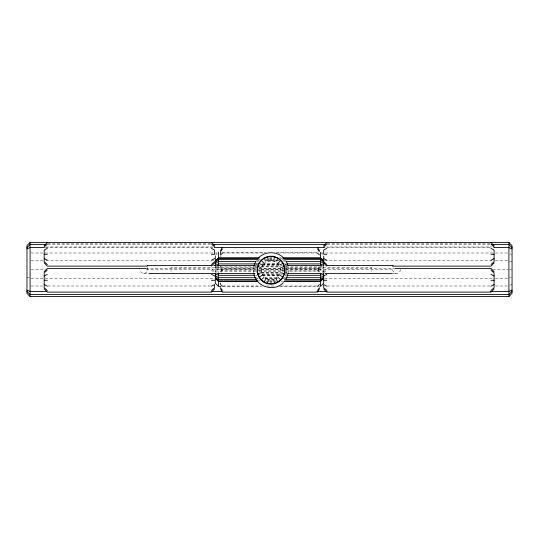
<?xml version="1.0" encoding="UTF-8"?>
<svg xmlns="http://www.w3.org/2000/svg" width="539" height="539" viewBox="0 0 539 539"><rect width="100%" height="100%" fill="white"/><g stroke="black" fill="none" stroke-linecap="round" stroke-linejoin="round"><path stroke-width="0.4" stroke-dasharray="2.69 2.02" d="M254.044 265.612L253.445 270.16L253.741 272.431M288.17 273.185L288.567 270.16L288.17 267.128M220.572 271.69L222.391 268.449L255.796 268.449M221.03 272.141L222.391 270.032M317.592 269.433L319.405 266.63L319.405 267.782L317.592 271.023L285.859 271.023M323.69 271.69L326.816 268.449L394.157 268.449M215.31 255.351L217.399 253.256M323.69 272.842L326.816 270.032M266.205 261.839C259.946 265.201 259.946 275.112 266.205 278.474M510.17 285.225L512.05 284.066M509.705 277.956L511.268 277.444M215.31 267.445L217.662 266.859M322.12 272.155L323.69 271.764M47.755 243.325L211.012 243.325M327.146 243.325L490.402 243.325M47.755 244.457L211.012 244.457M327.146 244.457L490.402 244.457M46.071 246.97L212.696 246.97M325.462 246.97L492.087 246.97M45.229 247.59L213.538 247.59M327.146 247.59L490.402 247.59M221.792 252.212L266.151 252.212M276.197 252.212L318.044 252.212M30.925 253L44.387 253M45.229 253L217.743 253M222.796 253L263.187 253M278.333 253L494.613 253M495.456 253L508.917 253M279.546 257.777L281.217 257.777M268.665 258.343L272.849 258.343M280.381 258.343L282.052 258.343M257.783 259.609L260.29 259.609M266.151 259.609L268.665 259.609M269.5 259.609L275.362 259.609M282.052 259.609L283.73 259.609M264.878 260.694L275.8 260.694M276.642 260.694L279.162 260.694M30.925 260.788L42.702 260.788M46.071 260.788L213.538 260.788M256.456 260.788L258.983 260.788M266.556 260.788L278.333 260.788M283.386 260.788L285.913 260.788M324.619 260.788L494.613 260.788M495.456 260.788L508.075 260.788M256.948 261.509L258.619 261.509M275.362 261.509L266.987 261.509C272.107 258.861 278.899 262.129 280.287 267.674M283.73 261.509L285.401 261.509M256.106 263.908L257.783 263.908M262.803 263.908L279.546 263.908M255.641 263.962L257.319 263.962M262.358 263.962L280.004 263.962M284.201 263.962L285.886 263.962M255.641 264.312L257.319 264.312M262.358 264.312L280.004 264.312M285.043 264.312L286.721 264.312M262.358 264.905L280.004 264.905M285.043 264.905L286.721 264.905M255.021 265.559L256.679 265.559M285.353 265.559L287.011 265.559M257.319 265.794L282.524 265.794M255.27 266.664L256.948 266.664M261.132 266.664L280.381 266.664M285.401 266.664L287.078 266.664M215.31 266.926L255.641 266.926M261.516 266.926L280.004 266.926M285.886 266.926L323.69 266.926M257.373 267.438L171.025 267.438L171.025 271.521M285.427 267.438L371.775 267.438L371.775 271.521M215.31 268.227L255.641 268.227M258.996 268.227L283.359 268.227M284.201 268.227L323.69 268.227M145.813 268.449L211.47 268.449L214.596 271.69M259.138 268.449L285.023 268.449M285.859 268.449L317.592 268.449L319.405 271.69M30.925 269.5L45.229 269.5M146.21 269.5L255.614 269.5M261.503 269.5L280.859 269.5M285.913 269.5L394.467 269.5M492.929 269.5L508.075 269.5M509.705 269.5L511.268 269.5M215.31 269.608L256.106 269.608M261.132 269.608L281.217 269.608M285.401 269.608L323.69 269.608M215.31 270.989L255.641 270.989M258.996 270.989L283.359 270.989M284.201 270.989L323.69 270.989M255.796 271.023L222.391 271.023L220.572 267.782L220.572 266.63L222.391 269.433M259.138 271.023L285.023 271.023M261.516 272.289L280.004 272.289M261.132 272.552L280.381 272.552M285.401 272.552L287.078 272.552M285.427 272.882L287.105 272.882M143.792 273.441L148.003 273.441M261.516 273.414L280.004 273.414M285.353 273.441L287.011 273.441M393.207 273.441L396.576 273.441M257.319 274.311L282.524 274.311M262.358 274.903L280.004 274.903M285.043 274.903L286.721 274.903M262.358 275.247L280.004 275.247M285.043 275.247L286.721 275.247M255.27 275.308L256.948 275.308M262.803 275.308L279.546 275.308M264.481 277.706L277.868 277.706M283.73 277.706L285.401 277.706M30.925 278.212L44.387 278.212M45.229 278.212L214.381 278.212M324.619 278.212L494.613 278.212M495.456 278.212L508.917 278.212M266.987 279.6L275.362 279.6M258.619 280.873L260.29 280.873M267.829 280.873L275.362 280.873M266.151 281.439L268.665 281.439M269.5 281.439L276.197 281.439M281.217 281.439L282.894 281.439M30.925 286L42.702 286M47.755 286L211.012 286M222.796 286L260.667 286M266.556 286L274.971 286M280.859 286L317.047 286M327.146 286L490.402 286M495.456 286L508.075 286M222.627 286.431L261.967 286.431M279.546 286.431L316.373 286.431M317.208 286.431L319.721 286.431M323.69 267.445L320.557 266.664L320.557 272.552M215.31 271.764L216.88 272.155M509.705 261.044L512.05 261.813M26.95 277.187L29.295 277.956M266.973 278.798C273.509 282.342 282.126 275.732 280.395 268.503M510.17 253.775L511.423 254.549M211.47 270.032L213.976 272.276M321.601 253.256L322.645 254.307M317.592 270.032L319.405 272.842M323.69 265.424L323.69 273.185M282.86 268.186L282.86 272.916M220.572 255.607L220.572 257.042M218.443 266.664L218.443 272.552M215.31 265.424L215.31 272.357M147.181 267.526A3.941 3.908 -90 0 1 144.809 273.307A3.941 3.908 -90 0 1 139.891 269.5M400.484 269.5A3.941 3.908 -90 0 1 395.565 273.307A3.941 3.908 -90 0 1 393.194 267.526M258.161 278.185L256.476 278.185L258.141 278.212M277.484 278.185L264.036 278.185L277.497 278.212M285.886 278.185L283.359 278.185L285.913 278.212"/><path stroke-width="0.81" d="M288.17 273.185L286.216 278.939M267.492 283.278L268.307 280.226M273.704 260.088L274.519 257.036M254.044 265.612L255.796 261.375M220.572 250.595L222.391 247.354M319.405 288.87L317.592 292.111L222.391 292.111L220.572 288.87M264.218 281.924A13.583 13.583 0 0 1 264.218 258.397A13.583 13.583 0 0 1 284.592 270.16A13.583 13.583 0 0 1 264.218 281.924L265.794 279.189M276.217 261.125L277.801 258.397M222.391 248.944L220.572 251.747L220.572 254.893L222.391 253.269M317.592 290.528L319.405 287.718M44.198 245.703L47.331 242.462M44.198 271.69L47.331 268.449L145.813 268.449M211.47 266.125L214.596 262.884M214.596 288.87L211.47 292.111L47.331 292.111L44.198 288.87M323.69 245.703L326.816 242.462M494.088 262.884L490.962 266.125L392.473 266.125M494.088 288.87L490.962 292.111L326.816 292.111L323.69 288.87M30.083 242.456L26.95 245.622L26.95 293.378L30.083 296.544L508.917 296.544L512.05 293.378L512.05 245.622L508.917 242.456L30.083 242.456L30.083 296.544M321.082 285.913L323.69 283.298L323.69 273.414M26.95 247.59L30.083 244.457L45.229 244.457M261.402 279.761L263.632 277.531M278.38 262.783L280.61 260.553M512.05 291.41L508.917 294.543L30.083 294.543L26.95 291.41M215.31 260.883L218.443 257.777L259.454 257.777M323.69 278.326L320.557 281.439L283.73 281.439M215.31 261.341L218.443 258.343L258.619 258.343M323.69 277.875L320.557 280.873L284.565 280.873M44.198 246.855L47.331 244.046M47.331 270.032L44.198 272.842L44.198 287.718L47.331 290.528M211.47 264.541L214.596 261.732M211.47 290.528L214.596 287.718L214.596 284.572L211.47 286.196M323.69 246.855L326.816 244.046M490.962 264.541L494.088 261.732L494.088 250.002L490.962 248.378M490.962 290.528L494.088 287.718L494.088 272.842L490.962 270.032M317.592 286.196L319.405 284.572M215.31 262.271L218.443 259.609L257.783 259.609M323.69 276.945L320.557 279.6L284.565 279.6M258.585 257.743C265.195 251.053 276.817 251.053 283.426 257.743M283.426 282.577C274.203 292.529 255.446 286.735 253.842 273.185M215.31 263.665L218.443 261.509L256.106 261.509M323.69 275.55L320.557 277.706L286.243 277.706M259.246 276.952L261.974 275.368M280.037 264.945L282.773 263.369M47.331 248.378L44.198 250.002L44.198 261.732L47.331 264.541M44.198 275.981L47.331 274.364M211.47 260.209L214.596 258.592M326.816 248.378L323.69 250.002L323.69 254.293L326.816 254.293M323.69 275.981L326.816 274.364M490.962 260.209L494.088 258.592M490.962 286.196L494.088 284.572M215.31 265.424L218.443 263.908L255.27 263.908M323.69 273.792L320.557 275.308L287.914 275.308M26.95 248.883L30.083 247.59L44.387 247.59M512.05 290.117L508.917 291.41L490.402 291.41M257.885 273.671L260.937 272.855M281.075 267.459L284.127 266.643M213.538 244.457L325.462 244.457M492.087 244.457L508.917 244.457L512.05 247.59M214.381 247.59L324.619 247.59M493.771 247.59L508.917 247.59L512.05 248.883M44.198 254.293L47.331 254.293M211.47 254.293L214.596 254.293L214.596 250.002L211.47 248.378M490.962 254.293L494.088 254.293M282.894 257.777L320.557 257.777L323.69 260.883M282.894 258.343L320.557 258.343L323.69 261.341M284.565 259.609L320.557 259.609L323.69 262.271M286.243 261.509L320.557 261.509L323.69 263.665M287.078 263.908L320.557 263.908L323.69 265.424M147.16 265.559L211.275 265.559M213.828 265.559L215.283 265.559M216.833 265.559L255.021 265.559M287.846 265.559L321.918 265.559M326.54 265.559L393.207 265.559M147.497 266.125L47.331 266.125L44.198 262.884M394.999 268.449L490.962 268.449L494.088 271.69M257.42 270.16L260.58 270.16M281.432 270.16L284.592 270.16M148.845 273.441L215.283 273.441M216.833 273.441L255.021 273.441M287.846 273.441L321.918 273.441M325.084 273.441L392.372 273.441M254.435 275.308L218.443 275.308L215.31 273.792M256.106 277.706L218.443 277.706L215.31 275.55M256.948 279.6L218.443 279.6L215.31 276.945M44.198 280.28L47.331 280.28M211.47 280.28L214.596 280.28M323.69 280.28L326.816 280.28M490.962 280.28L494.088 280.28M257.783 280.873L218.443 280.873L215.31 277.875M257.783 281.439L218.443 281.439L215.31 278.326M220.956 286.431L218.443 286.431L218.443 273.239M46.913 291.41L30.083 291.41L26.95 290.117M211.854 291.41L221.953 291.41M317.047 291.41L327.146 291.41M257.885 266.643L260.937 267.459M281.075 272.855L284.127 273.671M490.962 274.364L494.088 275.981M323.69 258.592L326.816 260.209M326.816 286.196L323.69 284.572L323.69 287.718L326.816 290.528M211.47 274.364L214.596 275.981M44.198 258.592L47.331 260.209M44.198 284.572L47.331 286.196M259.246 263.369L261.974 264.945M280.037 275.368L282.773 276.952M317.592 253.269L319.405 254.893M222.391 286.196L220.572 284.572L220.572 283.143M490.962 244.046L494.088 246.855M323.69 261.732L326.816 264.541M211.47 244.046L214.596 246.855M261.402 260.553L263.632 262.783M278.38 277.531L280.61 279.761M217.918 285.913L215.31 283.298L215.31 273.185M490.962 242.462L494.088 245.703M323.69 262.884L326.816 266.125M211.47 242.462L214.596 245.703M317.592 248.944L319.405 251.747M220.572 287.718L222.391 290.528M264.218 258.397L265.794 261.125M276.217 279.189L277.801 281.924M317.592 247.354L319.405 250.595M286.216 261.375L287.967 265.612M267.492 257.036L268.307 260.088M273.704 280.226L274.519 283.278M508.917 242.456L508.917 296.544M323.69 256.14L323.69 265.794M320.557 252.212L320.557 265.976M320.557 273.239L320.557 286.431M271.009 256.571L271.009 259.731M271.009 280.583L271.009 283.743M218.443 252.212L218.443 265.976M215.31 256.14L215.31 265.794M264.009 282.274A13.994 13.994 0 0 0 284.996 270.16A13.994 13.994 0 0 0 264.009 258.04A13.994 13.994 0 0 0 264.009 282.274"/></g></svg>
